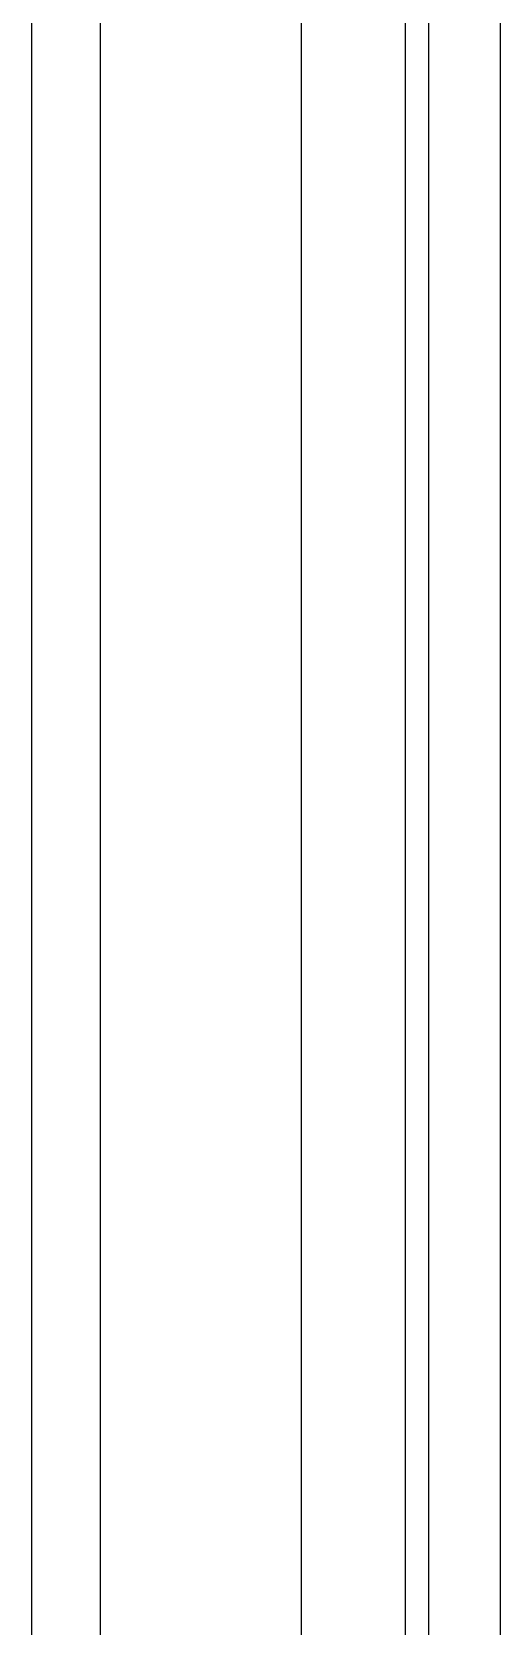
# Model space of a CAD drawing. Header units: millimetres. Extents: x 0 to 279, y 0 to 216.
# Drawn here: x 200.54 to 205.22, y 92.23 to 108.17 of the extents above; entities that cross this region are included whole.
import ezdxf

# ---------------------------------------------------------------- set-up
doc = ezdxf.new("R2010")
doc.units = ezdxf.units.MM

msp = doc.modelspace()

# ---------------------------------------------------------------- linework, layer by layer
at = {"color": 7, "linetype": 'Continuous', "lineweight": 25}
for p, q in [((205.224, 140.169), (205.224, 39.108)), ((204.508, 139.686), (204.508, 39.591)), ((200.54, 40.083), (200.54, 139.193)), ((201.226, 55.376), (201.226, 123.901)), ((203.233, 119.61), (203.233, 59.666))]:
    msp.add_line(p, q, dxfattribs=at)
at = {"color": 8, "linetype": 'Continuous', "lineweight": 25}
msp.add_line((204.279, 58.092), (204.279, 121.185), dxfattribs=at)

doc.saveas('drawing.dxf')
